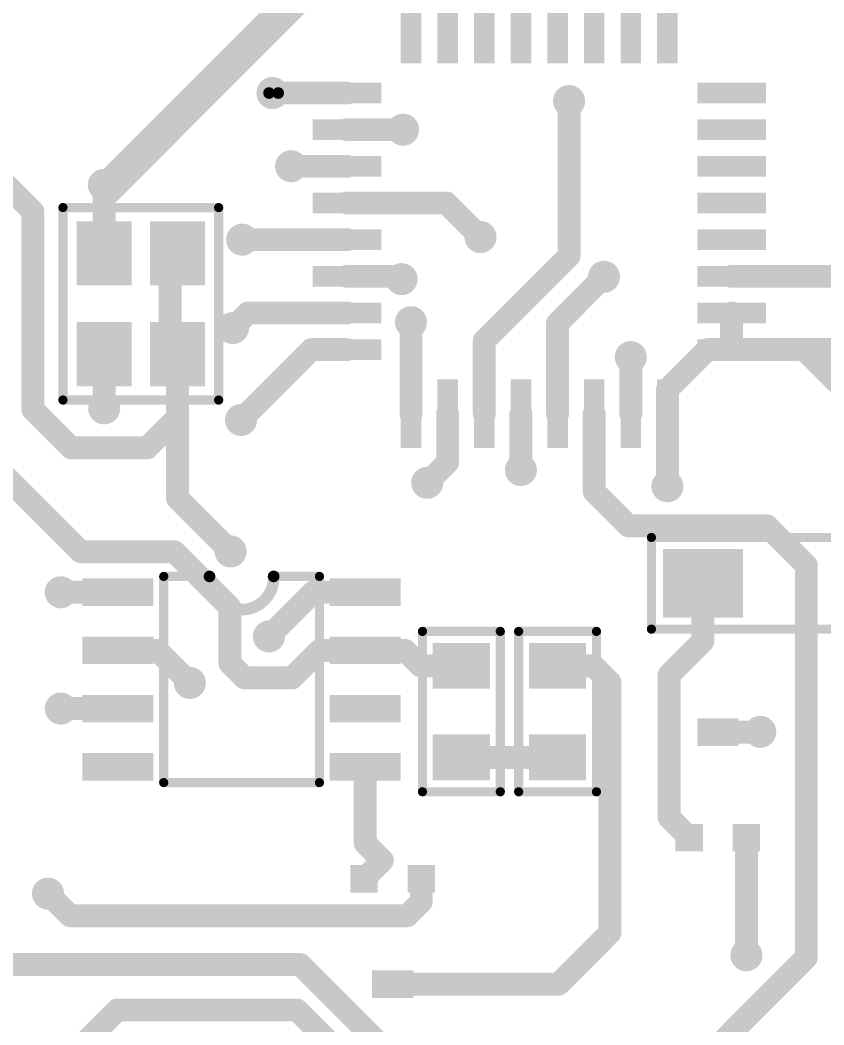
# Model space of a CAD drawing. Header units: millimetres. Extents: x -963 to 6509, y -1367 to 453.
# Drawn here: x 83.8 to 101.35, y 178.13 to 200.06 of the extents above; entities that cross this region are included whole.
import ezdxf

# ---------------------------------------------------------------- set-up
doc = ezdxf.new("R2010")
doc.units = ezdxf.units.MM
doc.header["$LTSCALE"] = 0.5
doc.layers.get('0').update_dxf_attribs({"lineweight": 60})
doc.layers.get('Defpoints').update_dxf_attribs({"color": 5})
for name, color, linetype in [('3-размеры', 6, 'Continuous'), ('TopLayer', 1, 'Continuous'), ('TopOverlay', 2, 'Continuous'), ('TopPaste', 8, 'Continuous'), ('ViaHoleLayer', 16, 'Continuous')]:
    doc.layers.add(name, color=color, linetype=linetype)
doc.styles.get("Standard").update_dxf_attribs({"font": 'isocpeui.ttf', "width": 0.9})
doc.dimstyles.new('Standart', dxfattribs={"dimtxt": 5, "dimasz": 5, "dimexe": 2, "dimexo": 0, "dimgap": 1, "dimtad": 1, "dimtoh": 1, "dimdec": 1, "dimtxsty": 'Standard', "dimcen": 2.5, "dimadec": 0, "dimazin": 0, "dimtfac": 1, "dimtdec": 1, "dimtmove": 0, "dimatfit": 3, "dimldrblk": 'DOTSMALL', "dimfxl": 1, "dimarcsym": 0})

# ---------------------------------------------------------------- blocks, each defined once
blk = doc.blocks.new('32TQFP_7_7__8')
at = {"layer": 'TopLayer'}
for points in [[(-2.5750012, 3.45003628), (-2.5750012, 4.95003328), (-3.02499776, 3.45003628), (-3.02499776, 4.95003328)], [(-1.7750028, 3.45003628), (-1.7750028, 4.95003328), (-2.22499936, 3.45003628), (-2.22499936, 4.95003328)], [(-0.9750044, 3.45003628), (-0.9750044, 4.95003328), (-1.42500096, 3.45003628), (-1.42500096, 4.95003328)], [(-0.175006, 3.45003628), (-0.175006, 4.95003328), (-0.62500256, 3.45003628), (-0.62500256, 4.95003328)], [(0.6249924, 3.45003628), (0.6249924, 4.95003328), (0.17499584, 3.45003628), (0.17499584, 4.95003328)], [(1.4249908, 3.45003628), (1.4249908, 4.95003328), (0.9749942399999999, 3.45003628), (0.9749942399999999, 4.95003328)], [(2.2249892, 3.45003628), (2.2249892, 4.95003328), (1.77499264, 3.45003628), (1.77499264, 4.95003328)], [(3.0249876, 3.45003628), (3.0249876, 4.95003328), (2.57499104, 3.45003628), (2.57499104, 4.95003328)], [(-4.94999518, 2.5750393), (-3.44999818, 2.5750393), (-4.94999518, 3.02503586), (-3.44999818, 3.02503586)], [(3.44998802, 2.5750393), (4.94998502, 2.5750393), (3.44998802, 3.02503586), (4.94998502, 3.02503586)], [(-4.94999518, 1.7750409), (-3.44999818, 1.7750409), (-4.94999518, 2.22503746), (-3.44999818, 2.22503746)], [(3.44998802, 1.7750409), (4.94998502, 1.7750409), (3.44998802, 2.22503746), (4.94998502, 2.22503746)], [(-4.94999518, 0.9750424999999999), (-3.44999818, 0.9750424999999999), (-4.94999518, 1.42503906), (-3.44999818, 1.42503906)], [(3.44998802, 0.9750424999999999), (4.94998502, 0.9750424999999999), (3.44998802, 1.42503906), (4.94998502, 1.42503906)], [(-4.94999518, 0.1750441), (-3.44999818, 0.1750441), (-4.94999518, 0.6250406599999999), (-3.44999818, 0.6250406599999999)], [(3.44998802, 0.1750441), (4.94998502, 0.1750441), (3.44998802, 0.6250406599999999), (4.94998502, 0.6250406599999999)], [(-4.94999518, -0.6249543), (-3.44999818, -0.6249543), (-4.94999518, -0.17495774), (-3.44999818, -0.17495774)], [(3.44998802, -0.6249543), (4.94998502, -0.6249543), (3.44998802, -0.17495774), (4.94998502, -0.17495774)], [(-4.94999518, -1.4249527), (-3.44999818, -1.4249527), (-4.94999518, -0.97495614), (-3.44999818, -0.97495614)], [(3.44998802, -1.4249527), (4.94998502, -1.4249527), (3.44998802, -0.97495614), (4.94998502, -0.97495614)], [(-4.94999518, -2.2249511), (-3.44999818, -2.2249511), (-4.94999518, -1.77495454), (-3.44999818, -1.77495454)], [(3.44998802, -2.2249511), (4.94998502, -2.2249511), (3.44998802, -1.77495454), (4.94998502, -1.77495454)], [(-4.94999518, -3.0249495), (-3.44999818, -3.0249495), (-4.94999518, -2.57495294), (-3.44999818, -2.57495294)], [(3.44998802, -3.0249495), (4.94998502, -3.0249495), (3.44998802, -2.57495294), (4.94998502, -2.57495294)], [(-2.5750012, -4.94999772), (-2.5750012, -3.45000072), (-3.02499776, -4.94999772), (-3.02499776, -3.45000072)], [(-1.7750028, -4.94999772), (-1.7750028, -3.45000072), (-2.22499936, -4.94999772), (-2.22499936, -3.45000072)], [(-0.9750044, -4.94999772), (-0.9750044, -3.45000072), (-1.42500096, -4.94999772), (-1.42500096, -3.45000072)], [(-0.175006, -4.94999772), (-0.175006, -3.45000072), (-0.62500256, -4.94999772), (-0.62500256, -3.45000072)], [(0.6249924, -4.94999772), (0.6249924, -3.45000072), (0.17499584, -4.94999772), (0.17499584, -3.45000072)], [(1.4249908, -4.94999772), (1.4249908, -3.45000072), (0.9749942399999999, -4.94999772), (0.9749942399999999, -3.45000072)], [(2.2249892, -4.94999772), (2.2249892, -3.45000072), (1.77499264, -4.94999772), (1.77499264, -3.45000072)], [(3.0249876, -4.94999772), (3.0249876, -3.45000072), (2.57499104, -4.94999772), (2.57499104, -3.45000072)]]:
    blk.add_solid(points, dxfattribs=at)
at = {"layer": 'TopOverlay'}
for points, const_width in [([(-5.69999876, 2.79999948, 1), (-5.90000344, 2.79999948, 1)], 0.254), ([(-5.963503439999999, 2.79999948, 1), (-5.83650344, 2.79999948, 1)], 0.127), ([(-5.76349876, 2.79999948, 1), (-5.636498759999999, 2.79999948, 1)], 0.127)]:
    blk.add_lwpolyline(points, format="xyb", close=True, dxfattribs=dict(at, const_width=const_width))
at = {"layer": 'TopPaste'}
for points in [[(-2.5750012, 3.45003628), (-2.5750012, 4.95003328), (-3.02499776, 3.45003628), (-3.02499776, 4.95003328)], [(-1.7750028, 3.45003628), (-1.7750028, 4.95003328), (-2.22499936, 3.45003628), (-2.22499936, 4.95003328)], [(-0.9750044, 3.45003628), (-0.9750044, 4.95003328), (-1.42500096, 3.45003628), (-1.42500096, 4.95003328)], [(-0.175006, 3.45003628), (-0.175006, 4.95003328), (-0.62500256, 3.45003628), (-0.62500256, 4.95003328)], [(0.6249924, 3.45003628), (0.6249924, 4.95003328), (0.17499584, 3.45003628), (0.17499584, 4.95003328)], [(1.4249908, 3.45003628), (1.4249908, 4.95003328), (0.9749942399999999, 3.45003628), (0.9749942399999999, 4.95003328)], [(2.2249892, 3.45003628), (2.2249892, 4.95003328), (1.77499264, 3.45003628), (1.77499264, 4.95003328)], [(3.0249876, 3.45003628), (3.0249876, 4.95003328), (2.57499104, 3.45003628), (2.57499104, 4.95003328)], [(-4.94999518, 2.5750393), (-3.44999818, 2.5750393), (-4.94999518, 3.02503586), (-3.44999818, 3.02503586)], [(3.44998802, 2.5750393), (4.94998502, 2.5750393), (3.44998802, 3.02503586), (4.94998502, 3.02503586)], [(-4.94999518, 1.7750409), (-3.44999818, 1.7750409), (-4.94999518, 2.22503746), (-3.44999818, 2.22503746)], [(3.44998802, 1.7750409), (4.94998502, 1.7750409), (3.44998802, 2.22503746), (4.94998502, 2.22503746)], [(-4.94999518, 0.9750424999999999), (-3.44999818, 0.9750424999999999), (-4.94999518, 1.42503906), (-3.44999818, 1.42503906)], [(3.44998802, 0.9750424999999999), (4.94998502, 0.9750424999999999), (3.44998802, 1.42503906), (4.94998502, 1.42503906)], [(-4.94999518, 0.1750441), (-3.44999818, 0.1750441), (-4.94999518, 0.6250406599999999), (-3.44999818, 0.6250406599999999)], [(3.44998802, 0.1750441), (4.94998502, 0.1750441), (3.44998802, 0.6250406599999999), (4.94998502, 0.6250406599999999)], [(-4.94999518, -0.6249543), (-3.44999818, -0.6249543), (-4.94999518, -0.17495774), (-3.44999818, -0.17495774)], [(3.44998802, -0.6249543), (4.94998502, -0.6249543), (3.44998802, -0.17495774), (4.94998502, -0.17495774)], [(-4.94999518, -1.4249527), (-3.44999818, -1.4249527), (-4.94999518, -0.97495614), (-3.44999818, -0.97495614)], [(3.44998802, -1.4249527), (4.94998502, -1.4249527), (3.44998802, -0.97495614), (4.94998502, -0.97495614)], [(-4.94999518, -2.2249511), (-3.44999818, -2.2249511), (-4.94999518, -1.77495454), (-3.44999818, -1.77495454)], [(3.44998802, -2.2249511), (4.94998502, -2.2249511), (3.44998802, -1.77495454), (4.94998502, -1.77495454)], [(-4.94999518, -3.0249495), (-3.44999818, -3.0249495), (-4.94999518, -2.57495294), (-3.44999818, -2.57495294)], [(3.44998802, -3.0249495), (4.94998502, -3.0249495), (3.44998802, -2.57495294), (4.94998502, -2.57495294)], [(-2.5750012, -4.94999772), (-2.5750012, -3.45000072), (-3.02499776, -4.94999772), (-3.02499776, -3.45000072)], [(-1.7750028, -4.94999772), (-1.7750028, -3.45000072), (-2.22499936, -4.94999772), (-2.22499936, -3.45000072)], [(-0.9750044, -4.94999772), (-0.9750044, -3.45000072), (-1.42500096, -4.94999772), (-1.42500096, -3.45000072)], [(-0.175006, -4.94999772), (-0.175006, -3.45000072), (-0.62500256, -4.94999772), (-0.62500256, -3.45000072)], [(0.6249924, -4.94999772), (0.6249924, -3.45000072), (0.17499584, -4.94999772), (0.17499584, -3.45000072)], [(1.4249908, -4.94999772), (1.4249908, -3.45000072), (0.9749942399999999, -4.94999772), (0.9749942399999999, -3.45000072)], [(2.2249892, -4.94999772), (2.2249892, -3.45000072), (1.77499264, -4.94999772), (1.77499264, -3.45000072)], [(3.0249876, -4.94999772), (3.0249876, -3.45000072), (2.57499104, -4.94999772), (2.57499104, -3.45000072)]]:
    blk.add_solid(points, dxfattribs=at)
blk = doc.blocks.new('MCP_SO_8_9')
at = {"layer": 'TopLayer'}
for points in [[(-2.2050121, 1.92500504), (-1.6050133, 1.92500504), (-2.2050121, 3.47500448), (-1.6050133, 3.47500448)], [(-0.9350120999999999, 1.92500504), (-0.3350133, 1.92500504), (-0.9350120999999999, 3.47500448), (-0.3350133, 3.47500448)], [(0.3349879, 1.92500504), (0.9349867, 1.92500504), (0.3349879, 3.47500448), (0.9349867, 3.47500448)], [(1.6049879, 1.92500504), (2.2049867, 1.92500504), (1.6049879, 3.47500448), (2.2049867, 3.47500448)], [(-2.2050121, -3.47498416), (-1.6050133, -3.47498416), (-2.2050121, -1.92498472), (-1.6050133, -1.92498472)], [(-0.9350120999999999, -3.47498416), (-0.3350133, -3.47498416), (-0.9350120999999999, -1.92498472), (-0.3350133, -1.92498472)], [(0.3349879, -3.47498416), (0.9349867, -3.47498416), (0.3349879, -1.92498472), (0.9349867, -1.92498472)], [(1.6049879, -3.47498416), (2.2049867, -3.47498416), (1.6049879, -1.92498472), (2.2049867, -1.92498472)]]:
    blk.add_solid(points, dxfattribs=at)
at = {"layer": 'TopOverlay', "const_width": 0.1999996}
for points in [[(-2.2500463, 0.70000876), (-2.2500463, 1.70000676)], [(2.2499701, 1.70000676), (-2.2500463, 1.70000676)], [(2.2499701, -1.69998644), (2.2499701, 1.70000676)], [(-2.2500463, -1.69998644), (-2.2500463, -0.6999884399999999)], [(2.2499701, -1.69998644), (-2.2500463, -1.69998644)]]:
    blk.add_lwpolyline(points, dxfattribs=at)
at = {"layer": 'TopOverlay'}
for points, const_width in [([(-2.3000462, 1.70000676, 1), (-2.2000464, 1.70000676, 1)], 0.0999998), ([(-2.3000462, 1.70000676, 1), (-2.2000464, 1.70000676, 1)], 0.0999998), ([(2.1999702, 1.70000676, 1), (2.29997, 1.70000676, 1)], 0.0999998), ([(2.1999702, 1.70000676, 1), (2.29997, 1.70000676, 1)], 0.0999998), ([(-2.31350058, 0.7000011399999999, 1), (-2.18650058, 0.7000011399999999, 1)], 0.127), ([(-2.3000462, 0.70000876, 1), (-2.2000464, 0.70000876, 1)], 0.0999998), ([(-2.31350058, -0.7000011399999999, 1), (-2.18650058, -0.7000011399999999, 1)], 0.127), ([(-2.3000462, -0.6999884399999999, 1), (-2.2000464, -0.6999884399999999, 1)], 0.0999998), ([(-2.3000462, -1.69998644, 1), (-2.2000464, -1.69998644, 1)], 0.0999998), ([(-2.3000462, -1.69998644, 1), (-2.2000464, -1.69998644, 1)], 0.0999998), ([(2.1999702, -1.69998644, 1), (2.29997, -1.69998644, 1)], 0.0999998), ([(2.1999702, -1.69998644, 1), (2.29997, -1.69998644, 1)], 0.0999998)]:
    blk.add_lwpolyline(points, format="xyb", close=True, dxfattribs=dict(at, const_width=const_width))
at = {"layer": 'TopOverlay', "const_width": 0.254}
blk.add_lwpolyline([(-2.25000058, 0.7000011399999999, -1.036353582401892), (-2.25000058, -0.7000011399999999)], format="xyb", dxfattribs=at)
at = {"layer": 'TopPaste'}
for points in [[(-2.2050121, 1.92500504), (-1.6050133, 1.92500504), (-2.2050121, 3.47500448), (-1.6050133, 3.47500448)], [(-0.9350120999999999, 1.92500504), (-0.3350133, 1.92500504), (-0.9350120999999999, 3.47500448), (-0.3350133, 3.47500448)], [(0.3349879, 1.92500504), (0.9349867, 1.92500504), (0.3349879, 3.47500448), (0.9349867, 3.47500448)], [(1.6049879, 1.92500504), (2.2049867, 1.92500504), (1.6049879, 3.47500448), (2.2049867, 3.47500448)], [(-2.2050121, -3.47498416), (-1.6050133, -3.47498416), (-2.2050121, -1.92498472), (-1.6050133, -1.92498472)], [(-0.9350120999999999, -3.47498416), (-0.3350133, -3.47498416), (-0.9350120999999999, -1.92498472), (-0.3350133, -1.92498472)], [(0.3349879, -3.47498416), (0.9349867, -3.47498416), (0.3349879, -1.92498472), (0.9349867, -1.92498472)], [(1.6049879, -3.47498416), (2.2049867, -3.47498416), (1.6049879, -1.92498472), (2.2049867, -1.92498472)]]:
    blk.add_solid(points, dxfattribs=at)
blk = doc.blocks.new('R0805_22')
at = {"layer": 'TopLayer'}
for points in [[(-1.49997922, -0.6249924), (-0.4999812199999999, -0.6249924), (-1.49997922, 0.62500764), (-0.4999812199999999, 0.62500764)], [(0.5000167799999999, -0.6249924), (1.50001478, -0.6249924), (0.5000167799999999, 0.62500764), (1.50001478, 0.62500764)]]:
    blk.add_solid(points, dxfattribs=at)
at = {"layer": 'TopOverlay', "const_width": 0.1999996}
for points in [[(-1.74999142, 0.84999322), (1.74997618, 0.84999322)], [(-1.74999142, -0.8499779799999999), (-1.74999142, 0.84999322)], [(1.74997618, -0.8499779799999999), (1.74997618, 0.84999322)], [(-1.74999142, -0.8499779799999999), (1.74997618, -0.8499779799999999)]]:
    blk.add_lwpolyline(points, dxfattribs=at)
at = {"layer": 'TopOverlay', "const_width": 0.0999998}
for points in [[(-1.79999132, 0.84999322, 1), (-1.69999152, 0.84999322, 1)], [(-1.79999132, 0.84999322, 1), (-1.69999152, 0.84999322, 1)], [(1.69997628, 0.84999322, 1), (1.79997608, 0.84999322, 1)], [(1.69997628, 0.84999322, 1), (1.79997608, 0.84999322, 1)], [(-1.79999132, -0.8499779799999999, 1), (-1.69999152, -0.8499779799999999, 1)], [(-1.79999132, -0.8499779799999999, 1), (-1.69999152, -0.8499779799999999, 1)], [(1.69997628, -0.8499779799999999, 1), (1.79997608, -0.8499779799999999, 1)], [(1.69997628, -0.8499779799999999, 1), (1.79997608, -0.8499779799999999, 1)]]:
    blk.add_lwpolyline(points, format="xyb", close=True, dxfattribs=at)
at = {"layer": 'TopPaste'}
for points in [[(-1.49997922, -0.6249924), (-0.4999812199999999, -0.6249924), (-1.49997922, 0.62500764), (-0.4999812199999999, 0.62500764)], [(0.5000167799999999, -0.6249924), (1.50001478, -0.6249924), (0.5000167799999999, 0.62500764), (1.50001478, 0.62500764)]]:
    blk.add_solid(points, dxfattribs=at)
blk = doc.blocks.new('R0805_24')
at = {"layer": 'TopLayer'}
for points in [[(-1.49995636, -0.62499748), (-0.49995836, -0.62499748), (-1.49995636, 0.62500256), (-0.49995836, 0.62500256)], [(0.50003964, -0.62499748), (1.50003764, -0.62499748), (0.50003964, 0.62500256), (1.50003764, 0.62500256)]]:
    blk.add_solid(points, dxfattribs=at)
at = {"layer": 'TopOverlay', "const_width": 0.1999996}
for points in [[(-1.74996856, 0.84998814), (-1.74996856, -0.8500338599999999)], [(-1.74996856, 0.84998814), (1.74999904, 0.84998814)], [(1.74999904, 0.84998814), (1.74999904, -0.8500338599999999)], [(-1.74996856, -0.8500338599999999), (1.74999904, -0.8500338599999999)]]:
    blk.add_lwpolyline(points, dxfattribs=at)
at = {"layer": 'TopOverlay', "const_width": 0.0999998}
for points in [[(-1.79996846, 0.84998814, 1), (-1.69996866, 0.84998814, 1)], [(-1.79996846, 0.84998814, 1), (-1.69996866, 0.84998814, 1)], [(1.69999914, 0.84998814, 1), (1.79999894, 0.84998814, 1)], [(1.69999914, 0.84998814, 1), (1.79999894, 0.84998814, 1)], [(-1.79996846, -0.8500338599999999, 1), (-1.69996866, -0.8500338599999999, 1)], [(-1.79996846, -0.8500338599999999, 1), (-1.69996866, -0.8500338599999999, 1)], [(1.69999914, -0.8500338599999999, 1), (1.79999894, -0.8500338599999999, 1)], [(1.69999914, -0.8500338599999999, 1), (1.79999894, -0.8500338599999999, 1)]]:
    blk.add_lwpolyline(points, format="xyb", close=True, dxfattribs=at)
at = {"layer": 'TopPaste'}
for points in [[(-1.49995636, -0.62499748), (-0.49995836, -0.62499748), (-1.49995636, 0.62500256), (-0.49995836, 0.62500256)], [(0.50003964, -0.62499748), (1.50003764, -0.62499748), (0.50003964, 0.62500256), (1.50003764, 0.62500256)]]:
    blk.add_solid(points, dxfattribs=at)
blk = doc.blocks.new('VT1206_26')
at = {"layer": 'TopLayer'}
for points in [[(-2.75001482, 0.74996294), (-2.75001482, -0.75003406), (-1.00001578, 0.74996294), (-1.00001578, -0.75003406)], [(0.95000318, 0.74996294), (0.95000318, -0.75003406), (2.70000222, 0.74996294), (2.70000222, -0.75003406)]]:
    blk.add_solid(points, dxfattribs=at)
at = {"layer": 'TopOverlay', "const_width": 0.1999996}
for points in [[(2.9499687, 0.9999624399999999), (-3.0000321, 0.9999624399999999)], [(-3.0000321, 0.9999624399999999), (-3.0000321, -1.00003356)], [(2.9499687, 0.9999624399999999), (2.9499687, -1.00003356)], [(2.9499687, -1.00003356), (-3.0000321, -1.00003356)]]:
    blk.add_lwpolyline(points, dxfattribs=at)
at = {"layer": 'TopOverlay', "const_width": 0.0999998}
for points in [[(-3.050032, 0.9999624399999999, 1), (-2.9500322, 0.9999624399999999, 1)], [(-3.050032, 0.9999624399999999, 1), (-2.9500322, 0.9999624399999999, 1)], [(2.8999688, 0.9999624399999999, 1), (2.9999686, 0.9999624399999999, 1)], [(2.8999688, 0.9999624399999999, 1), (2.9999686, 0.9999624399999999, 1)], [(-3.050032, -1.00003356, 1), (-2.9500322, -1.00003356, 1)], [(-3.050032, -1.00003356, 1), (-2.9500322, -1.00003356, 1)], [(2.8999688, -1.00003356, 1), (2.9999686, -1.00003356, 1)], [(2.8999688, -1.00003356, 1), (2.9999686, -1.00003356, 1)]]:
    blk.add_lwpolyline(points, format="xyb", close=True, dxfattribs=at)
at = {"layer": 'TopPaste'}
for points in [[(-2.75001482, 0.74996294), (-2.75001482, -0.75003406), (-1.00001578, 0.74996294), (-1.00001578, -0.75003406)], [(0.95000318, 0.74996294), (0.95000318, -0.75003406), (2.70000222, 0.74996294), (2.70000222, -0.75003406)]]:
    blk.add_solid(points, dxfattribs=at)
blk = doc.blocks.new('ZQ_4P_36')
at = {"layer": 'TopLayer'}
for points in [[(-1.79995576, 0.20000722), (-0.39995856, 0.20000722), (-1.79995576, 1.40000482), (-0.39995856, 1.40000482)], [(0.40003984, 0.20000722), (1.80003704, 0.20000722), (0.40003984, 1.40000482), (1.80003704, 1.40000482)], [(-1.79995576, -1.39998958), (-0.39995856, -1.39998958), (-1.79995576, -0.19999198), (-0.39995856, -0.19999198)], [(0.40003984, -1.39998958), (1.80003704, -1.39998958), (0.40003984, -0.19999198), (1.80003704, -0.19999198)]]:
    blk.add_solid(points, dxfattribs=at)
at = {"layer": 'TopOverlay', "const_width": 0.1999996}
for points in [[(-2.09995516, 1.69997882), (2.10003644, 1.69997882)], [(-2.09995516, 1.69997882), (-2.09995516, -1.70001438)], [(2.10003644, 1.69997882), (2.10003644, -1.70001438)], [(-2.09995516, -1.70001438), (2.10003644, -1.70001438)]]:
    blk.add_lwpolyline(points, dxfattribs=at)
at = {"layer": 'TopOverlay', "const_width": 0.0999998}
for points in [[(-2.14995506, 1.69997882, 1), (-2.04995526, 1.69997882, 1)], [(-2.14995506, 1.69997882, 1), (-2.04995526, 1.69997882, 1)], [(2.05003654, 1.69997882, 1), (2.15003634, 1.69997882, 1)], [(2.05003654, 1.69997882, 1), (2.15003634, 1.69997882, 1)], [(-2.14995506, -1.70001438, 1), (-2.04995526, -1.70001438, 1)], [(-2.14995506, -1.70001438, 1), (-2.04995526, -1.70001438, 1)], [(2.05003654, -1.70001438, 1), (2.15003634, -1.70001438, 1)], [(2.05003654, -1.70001438, 1), (2.15003634, -1.70001438, 1)]]:
    blk.add_lwpolyline(points, format="xyb", close=True, dxfattribs=at)
at = {"layer": 'TopPaste'}
for points in [[(-1.79995576, 0.20000722), (-0.39995856, 0.20000722), (-1.79995576, 1.40000482), (-0.39995856, 1.40000482)], [(0.40003984, 0.20000722), (1.80003704, 0.20000722), (0.40003984, 1.40000482), (1.80003704, 1.40000482)], [(-1.79995576, -1.39998958), (-0.39995856, -1.39998958), (-1.79995576, -0.19999198), (-0.39995856, -0.19999198)], [(0.40003984, -1.39998958), (1.80003704, -1.39998958), (0.40003984, -0.19999198), (1.80003704, -0.19999198)]]:
    blk.add_solid(points, dxfattribs=at)
blk = doc.blocks.new('R___P___37')
at = {"layer": 'TopLayer'}
for points in [[(-0.44998132, 0.8500211599999999), (0.45001688, 0.8500211599999999), (-0.44998132, 1.45001996), (0.45001688, 1.45001996)], [(-0.92497402, -1.44999964), (-0.32497522, -1.44999964), (-0.92497402, -0.85000084), (-0.32497522, -0.85000084)], [(0.32501078, -1.44999964), (0.92500958, -1.44999964), (0.32501078, -0.85000084), (0.92500958, -0.85000084)]]:
    blk.add_solid(points, dxfattribs=at)
at = {"layer": 'TopPaste'}
for points in [[(-0.44998132, 0.8500211599999999), (0.45001688, 0.8500211599999999), (-0.44998132, 1.45001996), (0.45001688, 1.45001996)], [(-0.92497402, -1.44999964), (-0.32497522, -1.44999964), (-0.92497402, -0.85000084), (-0.32497522, -0.85000084)], [(0.32501078, -1.44999964), (0.92500958, -1.44999964), (0.32501078, -0.85000084), (0.92500958, -0.85000084)]]:
    blk.add_solid(points, dxfattribs=at)
blk = doc.blocks.new('R___P___38')
at = {"layer": 'TopLayer'}
for points in [[(-0.45000418, 0.84999576), (0.44999402, 0.84999576), (-0.45000418, 1.44999456), (0.44999402, 1.44999456)], [(-0.9249968799999999, -1.45002504), (-0.32499808, -1.45002504), (-0.9249968799999999, -0.8500262399999999), (-0.32499808, -0.8500262399999999)], [(0.32498792, -1.45002504), (0.9249867199999999, -1.45002504), (0.32498792, -0.8500262399999999), (0.9249867199999999, -0.8500262399999999)]]:
    blk.add_solid(points, dxfattribs=at)
at = {"layer": 'TopPaste'}
for points in [[(-0.45000418, 0.84999576), (0.44999402, 0.84999576), (-0.45000418, 1.44999456), (0.44999402, 1.44999456)], [(-0.9249968799999999, -1.45002504), (-0.32499808, -1.45002504), (-0.9249968799999999, -0.8500262399999999), (-0.32499808, -0.8500262399999999)], [(0.32498792, -1.45002504), (0.9249867199999999, -1.45002504), (0.32498792, -0.8500262399999999), (0.9249867199999999, -0.8500262399999999)]]:
    blk.add_solid(points, dxfattribs=at)
blk = doc.blocks.new('*D162')
at = {"layer": '3-размеры', "color": 0, "lineweight": -2, "transparency": 16777216}
for p, q in [((67.93290440808855, 214.0645513367733), (55.59753880904044, 214.0645513367733)), ((57.59753880904044, 176.3645291367732), (57.59753880904044, 212.0645513367733)), ((99.38287706808858, 174.3645291367733), (55.59753880904045, 174.3645291367732))]:
    blk.add_line(p, q, dxfattribs=at)
at = {"layer": '3-размеры', "color": 0, "transparency": 16777216}
for points in [[(57.2642054757071, 212.0645513367733), (57.93087214237377, 212.0645513367733), (57.59753880904044, 214.0645513367733)], [(57.26420547570711, 176.3645291367732), (57.93087214237378, 176.3645291367732), (57.59753880904045, 174.3645291367732)]]:
    blk.add_solid(points, dxfattribs=at)
at = {"layer": 'Defpoints', "color": 0, "transparency": 16777216}
for p in [(57.59753880904044, 214.0645513367733), (67.93290440808855, 214.0645513367733), (99.38287706808858, 174.3645291367733)]:
    blk.add_point(p, dxfattribs=at)
at = {"layer": '3-размеры', "color": 0, "transparency": 16777216, "insert": (55.5846600211617, 194.9640765272341), "char_height": 2, "attachment_point": 5, "rotation": 90}
blk.add_mtext('39.7', dxfattribs=at)
blk = doc.blocks.new('_DotSmall')
at = {"color": 0, "linetype": 'ByBlock', "const_width": 0.5}
blk.add_lwpolyline([(-0.0625, 0, 1), (0.0625, 0, 1)], format="xyb", close=True, dxfattribs=at)

msp = doc.modelspace()

# ---------------------------------------------------------------- linework, layer by layer
at = {"layer": 'TopLayer', "const_width": 0.499999}
for points in [[(85.62547506808852, 196.4605479367732), (90.08337826808852, 200.9184511367732)], [(85.63289186808854, 196.1811479367732), (90.08337826808852, 200.6316343367732)], [(80.29147506808852, 199.6609479367732), (84.07607506808853, 195.8763479367732)], [(89.30847506808851, 198.4648619367732), (90.93336386808852, 198.4648619367732)], [(95.78547506808852, 194.9111479367732), (95.78547506808852, 198.2893479367732)], [(90.93336386808852, 197.6648635367732), (92.16036166808851, 197.6648635367732)], [(89.71487506808853, 196.8669479367732), (89.71695786808851, 196.8648651367732)], [(89.71695786808851, 196.8648651367732), (90.93336386808852, 196.8648651367732)], [(85.63289186808854, 194.9645895367732), (85.63289186808854, 196.1811479367732)], [(90.93336386808852, 196.0648667367732), (93.10775626808854, 196.0648667367732)], [(93.10775626808854, 196.0648667367732), (93.85060466808852, 195.3220183367732)], [(84.07607506808853, 191.5583479367732), (84.07607506808853, 195.8763479367732)], [(88.64619546808854, 195.2648683367732), (90.93336386808852, 195.2648683367732)], [(87.23288866808852, 194.5188703367732), (87.23288866808852, 194.9645895367732)], [(93.93335786808854, 193.0590307367732), (95.78547506808852, 194.9111479367732)], [(87.07617066808854, 194.5188703367732), (87.23288866808852, 194.5188703367732)], [(87.07617066808854, 192.7645939367732), (87.07617066808854, 194.5188703367732)], [(90.93336386808852, 194.4648699367732), (92.06615306808851, 194.4648699367732)], [(92.06615306808851, 194.4648699367732), (92.12787506808851, 194.4031479367732)], [(95.53335466808852, 193.4398275367732), (96.54747506808852, 194.4539479367732)], [(99.33334706808853, 194.4648699367732), (102.1608750680885, 194.4648699367732)], [(88.44487506808852, 193.3363479367732), (88.77339866808853, 193.6648715367732)], [(88.77339866808853, 193.6648715367732), (90.93336386808852, 193.6648715367732)], [(99.33334706808853, 192.8648731367732), (99.33334706808853, 193.6648715367732)], [(92.33336106808852, 191.4648251367732), (92.33336106808852, 193.4633479367732)], [(95.53335466808852, 191.4648251367732), (95.53335466808852, 193.4398275367732)], [(93.93335786808854, 191.4648251367732), (93.93335786808854, 193.0590307367732)], [(85.63289186808854, 191.5837479367732), (85.63289186808854, 192.7645939367732)], [(87.07617066808854, 192.7645939367732), (87.23288866808852, 192.7645939367732)], [(87.23288866808852, 191.3805479367732), (87.23288866808852, 192.7645939367732)], [(88.62267506808851, 191.3297479367732), (90.15780026808852, 192.8648731367732)], [(90.15780026808852, 192.8648731367732), (90.93336386808852, 192.8648731367732)], [(97.93334986808853, 191.9901479367732), (98.80807506808853, 192.8648731367732)], [(98.80807506808853, 192.8648731367732), (99.33334706808853, 192.8648731367732)], [(99.33334706808853, 192.8648731367732), (100.9240474680885, 192.8648731367732)], [(100.9240474680885, 192.8648731367732), (102.4083726680885, 191.3805479367732)], [(100.9240474680885, 192.8648731367732), (103.2276750680885, 192.8648731367732)], [(97.13335146808853, 191.4648251367732), (97.13335146808853, 192.7013479367732)], [(81.53292546808854, 192.0409479367732), (85.12092946808852, 188.4529439367732)], [(97.93334986808853, 191.4648251367732), (97.93334986808853, 191.9901479367732)], [(84.07607506808853, 191.5583479367732), (84.91427506808853, 190.7201479367732)], [(93.13335946808851, 190.4048323367732), (93.13335946808851, 191.4648251367732)], [(94.73335626808853, 190.2375479367732), (94.73335626808853, 191.4648251367732)], [(96.33335306808851, 189.7664287367732), (96.33335306808851, 191.4648251367732)], [(97.93334986808853, 189.8819479367732), (97.93334986808853, 191.4648251367732)], [(86.57248866808851, 190.7201479367732), (87.23288866808852, 191.3805479367732)], [(87.23288866808852, 189.6207343367732), (87.23288866808852, 191.3805479367732)], [(84.91427506808853, 190.7201479367732), (86.57248866808851, 190.7201479367732)], [(92.68667506808853, 189.9581479367732), (93.13335946808851, 190.4048323367732)], [(96.33335306808851, 189.7664287367732), (97.08087506808852, 189.0189067367732)], [(87.23288866808852, 189.6207343367732), (88.39407506808851, 188.4595479367732)], [(97.08087506808852, 189.0189067367732), (100.1034750680885, 189.0189067367732)], [(100.1034750680885, 189.0189067367732), (100.9670750680885, 188.1553067367732)], [(85.12092946808852, 188.4529439367732), (87.16689946808853, 188.4529439367732)], [(87.16689946808853, 188.4529439367732), (88.37827626808851, 187.2415671367732)], [(100.9670750680885, 179.5985547367732), (100.9670750680885, 188.1553067367732)], [(98.70835466808853, 186.5037479367732), (98.70835466808853, 187.7648579367732)], [(84.68567506808853, 187.5698367367732), (85.93337386808852, 187.5698367367732)], [(89.23227506808851, 186.6055003367732), (90.19661146808852, 187.5698367367732)], [(90.19661146808852, 187.5698367367732), (91.33336306808852, 187.5698367367732)], [(88.37827626808851, 186.0204367367732), (88.37827626808851, 187.2415671367732)], [(97.96987506808853, 185.7652683367732), (98.70835466808853, 186.5037479367732)], [(85.93337386808852, 186.2998367367732), (86.79387506808851, 186.2998367367732)], [(86.79387506808851, 186.2998367367732), (87.50436386808852, 185.5893479367732)], [(89.73956386808851, 185.6998379367732), (90.33956266808852, 186.2998367367732)], [(90.33956266808852, 186.2998367367732), (91.33336306808852, 186.2998367367732)], [(91.33336306808852, 186.2998367367732), (92.20407506808851, 186.2998367367732)], [(92.20407506808851, 186.2998367367732), (92.53905026808852, 185.9648615367732)], [(88.37827626808851, 186.0204367367732), (88.69887506808851, 185.6998379367732)], [(92.53905026808852, 185.9648615367732), (93.43338426808853, 185.9648615367732)], [(95.53335466808852, 185.9648615367732), (96.31887506808852, 185.9648615367732)], [(96.31887506808852, 185.9648615367732), (96.67447506808853, 185.6092615367732)], [(97.96987506808853, 182.6525999367732), (97.96987506808853, 185.7652683367732)], [(88.69887506808851, 185.6998379367732), (89.73956386808851, 185.6998379367732)], [(96.67447506808853, 180.1321579367732), (96.67447506808853, 185.6092615367732)], [(84.68567506808853, 185.0305479367732), (84.68638626808851, 185.0298367367732)], [(84.68638626808851, 185.0298367367732), (85.93337386808852, 185.0298367367732)], [(99.03291586808851, 184.5145723367732), (99.95107506808853, 184.5145723367732)], [(99.95107506808853, 184.5145723367732), (99.95905066808851, 184.5225479367732)], [(91.33336306808852, 182.0899391367732), (91.33336306808852, 183.7598367367732)], [(93.43338426808853, 183.9648655367732), (95.53335466808852, 183.9648655367732)], [(97.96987506808853, 182.6525999367732), (98.40792346808851, 182.2145515367732)], [(99.65790826808853, 179.6457479367732), (99.65790826808853, 182.2145515367732)], [(91.33336306808852, 182.0899391367732), (91.70831786808853, 181.7149843367732)], [(91.30791226808853, 181.3145787367732), (91.70831786808853, 181.7149843367732)], [(92.55789706808852, 180.8123699367732), (92.55789706808852, 181.3145787367732)], [(84.40627506808852, 180.9919479367732), (84.88887506808851, 180.5093479367732)], [(92.25487506808852, 180.5093479367732), (92.55789706808852, 180.8123699367732)], [(84.88887506808851, 180.5093479367732), (92.25487506808852, 180.5093479367732)], [(95.55687506808852, 179.0145579367732), (96.67447506808853, 180.1321579367732)], [(94.53335666808852, 173.1648363367732), (100.9670750680885, 179.5985547367732)], [(83.36487506808854, 179.4425479367732), (89.91761786808851, 179.4425479367732)], [(89.91761786808851, 179.4425479367732), (91.64481786808852, 177.7153479367732)], [(91.93290466808853, 179.0145579367732), (95.55687506808852, 179.0145579367732)], [(84.43335146808852, 176.9648287367732), (85.92047066808851, 178.4519479367732)], [(85.92047066808851, 178.4519479367732), (89.84187506808851, 178.4519479367732)], [(89.84187506808851, 178.4519479367732), (91.92899306808852, 176.3648299367732)]]:
    msp.add_lwpolyline(points, dxfattribs=at)
at = {"layer": 'TopLayer'}
for points, const_width in [([(89.13347414808851, 198.4648619367732, 1), (89.48347598808851, 198.4648619367732, 1)], 0.3499993), ([(89.18347658808852, 198.4648619367732, 1), (89.43347354808853, 198.4648619367732, 1)], 0.2499995), ([(90.80836538808853, 198.4648619367732, 1), (91.05836234808854, 198.4648619367732, 1)], 0.2499995), ([(95.61047414808851, 198.2893479367732, 1), (95.96047598808852, 198.2893479367732, 1)], 0.3499993), ([(95.66047658808853, 198.2893479367732, 1), (95.91047354808853, 198.2893479367732, 1)], 0.2499995), ([(90.80836538808853, 197.6648635367732, 1), (91.05836234808854, 197.6648635367732, 1)], 0.2499995), ([(91.98536074808851, 197.6648635367732, 1), (92.33536258808851, 197.6648635367732, 1)], 0.3499993), ([(92.03536318808852, 197.6648635367732, 1), (92.28536014808853, 197.6648635367732, 1)], 0.2499995), ([(89.53987414808853, 196.8669479367732, 1), (89.88987598808853, 196.8669479367732, 1)], 0.3499993), ([(89.58987658808852, 196.8669479367732, 1), (89.83987354808852, 196.8669479367732, 1)], 0.2499995), ([(89.59195938808853, 196.8648651367732, 1), (89.84195634808853, 196.8648651367732, 1)], 0.2499995), ([(89.59195938808853, 196.8648651367732, 1), (89.84195634808853, 196.8648651367732, 1)], 0.2499995), ([(90.80836538808853, 196.8648651367732, 1), (91.05836234808854, 196.8648651367732, 1)], 0.2499995), ([(85.45047414808852, 196.4605479367732, 1), (85.80047598808852, 196.4605479367732, 1)], 0.3499993), ([(85.50047658808853, 196.4605479367732, 1), (85.75047354808854, 196.4605479367732, 1)], 0.2499995), ([(85.50789338808852, 196.1811479367732, 1), (85.75789034808852, 196.1811479367732, 1)], 0.2499995), ([(85.50789338808852, 196.1811479367732, 1), (85.75789034808852, 196.1811479367732, 1)], 0.2499995), ([(90.80836538808853, 196.0648667367732, 1), (91.05836234808854, 196.0648667367732, 1)], 0.2499995), ([(92.98275778808852, 196.0648667367732, 1), (93.23275474808852, 196.0648667367732, 1)], 0.2499995), ([(92.98275778808852, 196.0648667367732, 1), (93.23275474808852, 196.0648667367732, 1)], 0.2499995), ([(83.95107658808851, 195.8763479367732, 1), (84.20107354808852, 195.8763479367732, 1)], 0.2499995), ([(83.95107658808851, 195.8763479367732, 1), (84.20107354808852, 195.8763479367732, 1)], 0.2499995), ([(93.67560374808852, 195.3220183367732, 1), (94.02560558808852, 195.3220183367732, 1)], 0.3499993), ([(88.47119454808853, 195.2648683367732, 1), (88.82119638808851, 195.2648683367732, 1)], 0.3499993), ([(88.52119698808852, 195.2648683367732, 1), (88.77119394808852, 195.2648683367732, 1)], 0.2499995), ([(90.80836538808853, 195.2648683367732, 1), (91.05836234808854, 195.2648683367732, 1)], 0.2499995), ([(93.72560618808853, 195.3220183367732, 1), (93.97560314808851, 195.3220183367732, 1)], 0.2499995), ([(85.50789338808852, 194.9645895367732, 1), (85.75789034808852, 194.9645895367732, 1)], 0.2499995), ([(87.10789018808853, 194.9645895367732, 1), (87.35788714808854, 194.9645895367732, 1)], 0.2499995), ([(95.66047658808853, 194.9111479367732, 1), (95.91047354808853, 194.9111479367732, 1)], 0.2499995), ([(95.66047658808853, 194.9111479367732, 1), (95.91047354808853, 194.9111479367732, 1)], 0.2499995), ([(86.95117218808852, 194.5188703367732, 1), (87.20116914808852, 194.5188703367732, 1)], 0.2499995), ([(86.95117218808852, 194.5188703367732, 1), (87.20116914808852, 194.5188703367732, 1)], 0.2499995), ([(87.10789018808853, 194.5188703367732, 1), (87.35788714808854, 194.5188703367732, 1)], 0.2499995), ([(87.10789018808853, 194.5188703367732, 1), (87.35788714808854, 194.5188703367732, 1)], 0.2499995), ([(91.95287414808851, 194.4031479367732, 1), (92.30287598808852, 194.4031479367732, 1)], 0.3499993), ([(96.37247414808851, 194.4539479367732, 1), (96.72247598808852, 194.4539479367732, 1)], 0.3499993), ([(90.80836538808853, 194.4648699367732, 1), (91.05836234808854, 194.4648699367732, 1)], 0.2499995), ([(91.94115458808852, 194.4648699367732, 1), (92.19115154808853, 194.4648699367732, 1)], 0.2499995), ([(91.94115458808852, 194.4648699367732, 1), (92.19115154808853, 194.4648699367732, 1)], 0.2499995), ([(92.00287658808853, 194.4031479367732, 1), (92.25287354808853, 194.4031479367732, 1)], 0.2499995), ([(96.42247658808853, 194.4539479367732, 1), (96.67247354808853, 194.4539479367732, 1)], 0.2499995), ([(99.20834858808851, 194.4648699367732, 1), (99.45834554808852, 194.4648699367732, 1)], 0.2499995), ([(88.64840018808852, 193.6648715367732, 1), (88.89839714808852, 193.6648715367732, 1)], 0.2499995), ([(88.64840018808852, 193.6648715367732, 1), (88.89839714808852, 193.6648715367732, 1)], 0.2499995), ([(90.80836538808853, 193.6648715367732, 1), (91.05836234808854, 193.6648715367732, 1)], 0.2499995), ([(99.20834858808851, 193.6648715367732, 1), (99.45834554808852, 193.6648715367732, 1)], 0.2499995), ([(88.26987414808852, 193.3363479367732, 1), (88.61987598808852, 193.3363479367732, 1)], 0.3499993), ([(92.15836014808852, 193.4633479367732, 1), (92.50836198808852, 193.4633479367732, 1)], 0.3499993), ([(92.20836258808853, 193.4633479367732, 1), (92.45835954808851, 193.4633479367732, 1)], 0.2499995), ([(95.40835618808853, 193.4398275367732, 1), (95.65835314808854, 193.4398275367732, 1)], 0.2499995), ([(95.40835618808853, 193.4398275367732, 1), (95.65835314808854, 193.4398275367732, 1)], 0.2499995), ([(88.31987658808853, 193.3363479367732, 1), (88.56987354808851, 193.3363479367732, 1)], 0.2499995), ([(93.80835938808852, 193.0590307367732, 1), (94.05835634808852, 193.0590307367732, 1)], 0.2499995), ([(93.80835938808852, 193.0590307367732, 1), (94.05835634808852, 193.0590307367732, 1)], 0.2499995), ([(85.50789338808852, 192.7645939367732, 1), (85.75789034808852, 192.7645939367732, 1)], 0.2499995), ([(86.95117218808852, 192.7645939367732, 1), (87.20116914808852, 192.7645939367732, 1)], 0.2499995), ([(86.95117218808852, 192.7645939367732, 1), (87.20116914808852, 192.7645939367732, 1)], 0.2499995), ([(87.10789018808853, 192.7645939367732, 1), (87.35788714808854, 192.7645939367732, 1)], 0.2499995), ([(87.10789018808853, 192.7645939367732, 1), (87.35788714808854, 192.7645939367732, 1)], 0.2499995), ([(90.03280178808853, 192.8648731367732, 1), (90.28279874808851, 192.8648731367732, 1)], 0.2499995), ([(90.03280178808853, 192.8648731367732, 1), (90.28279874808851, 192.8648731367732, 1)], 0.2499995), ([(90.80836538808853, 192.8648731367732, 1), (91.05836234808854, 192.8648731367732, 1)], 0.2499995), ([(96.95835054808853, 192.7013479367732, 1), (97.30835238808854, 192.7013479367732, 1)], 0.3499993), ([(98.68307658808851, 192.8648731367732, 1), (98.93307354808852, 192.8648731367732, 1)], 0.2499995), ([(98.68307658808851, 192.8648731367732, 1), (98.93307354808852, 192.8648731367732, 1)], 0.2499995), ([(99.20834858808851, 192.8648731367732, 1), (99.45834554808852, 192.8648731367732, 1)], 0.2499995), ([(99.20834858808851, 192.8648731367732, 1), (99.45834554808852, 192.8648731367732, 1)], 0.2499995), ([(99.20834858808851, 192.8648731367732, 1), (99.45834554808852, 192.8648731367732, 1)], 0.2499995), ([(100.7990489880885, 192.8648731367732, 1), (101.0490459480885, 192.8648731367732, 1)], 0.2499995), ([(100.7990489880885, 192.8648731367732, 1), (101.0490459480885, 192.8648731367732, 1)], 0.2499995), ([(100.7990489880885, 192.8648731367732, 1), (101.0490459480885, 192.8648731367732, 1)], 0.2499995), ([(97.00835298808852, 192.7013479367732, 1), (97.25834994808852, 192.7013479367732, 1)], 0.2499995), ([(97.80835138808851, 191.9901479367732, 1), (98.05834834808851, 191.9901479367732, 1)], 0.2499995), ([(97.80835138808851, 191.9901479367732, 1), (98.05834834808851, 191.9901479367732, 1)], 0.2499995), ([(85.45789094808853, 191.5837479367732, 1), (85.80789278808854, 191.5837479367732, 1)], 0.3499993), ([(83.95107658808851, 191.5583479367732, 1), (84.20107354808852, 191.5583479367732, 1)], 0.2499995), ([(83.95107658808851, 191.5583479367732, 1), (84.20107354808852, 191.5583479367732, 1)], 0.2499995), ([(85.50789338808852, 191.5837479367732, 1), (85.75789034808852, 191.5837479367732, 1)], 0.2499995), ([(88.44767414808851, 191.3297479367732, 1), (88.79767598808851, 191.3297479367732, 1)], 0.3499993), ([(92.20836258808853, 191.4648251367732, 1), (92.45835954808851, 191.4648251367732, 1)], 0.2499995), ([(93.00836098808853, 191.4648251367732, 1), (93.25835794808853, 191.4648251367732, 1)], 0.2499995), ([(93.80835938808852, 191.4648251367732, 1), (94.05835634808852, 191.4648251367732, 1)], 0.2499995), ([(94.60835778808851, 191.4648251367732, 1), (94.85835474808852, 191.4648251367732, 1)], 0.2499995), ([(95.40835618808853, 191.4648251367732, 1), (95.65835314808854, 191.4648251367732, 1)], 0.2499995), ([(96.20835458808853, 191.4648251367732, 1), (96.45835154808853, 191.4648251367732, 1)], 0.2499995), ([(97.00835298808852, 191.4648251367732, 1), (97.25834994808852, 191.4648251367732, 1)], 0.2499995), ([(97.80835138808851, 191.4648251367732, 1), (98.05834834808851, 191.4648251367732, 1)], 0.2499995), ([(97.80835138808851, 191.4648251367732, 1), (98.05834834808851, 191.4648251367732, 1)], 0.2499995), ([(87.10789018808853, 191.3805479367732, 1), (87.35788714808854, 191.3805479367732, 1)], 0.2499995), ([(87.10789018808853, 191.3805479367732, 1), (87.35788714808854, 191.3805479367732, 1)], 0.2499995), ([(87.10789018808853, 191.3805479367732, 1), (87.35788714808854, 191.3805479367732, 1)], 0.2499995), ([(88.49767658808852, 191.3297479367732, 1), (88.74767354808853, 191.3297479367732, 1)], 0.2499995), ([(84.78927658808851, 190.7201479367732, 1), (85.03927354808852, 190.7201479367732, 1)], 0.2499995), ([(84.78927658808851, 190.7201479367732, 1), (85.03927354808852, 190.7201479367732, 1)], 0.2499995), ([(86.44749018808852, 190.7201479367732, 1), (86.69748714808853, 190.7201479367732, 1)], 0.2499995), ([(86.44749018808852, 190.7201479367732, 1), (86.69748714808853, 190.7201479367732, 1)], 0.2499995), ([(93.00836098808853, 190.4048323367732, 1), (93.25835794808853, 190.4048323367732, 1)], 0.2499995), ([(93.00836098808853, 190.4048323367732, 1), (93.25835794808853, 190.4048323367732, 1)], 0.2499995), ([(94.55835534808853, 190.2375479367732, 1), (94.90835718808853, 190.2375479367732, 1)], 0.3499993), ([(94.60835778808851, 190.2375479367732, 1), (94.85835474808852, 190.2375479367732, 1)], 0.2499995), ([(92.51167414808853, 189.9581479367732, 1), (92.86167598808854, 189.9581479367732, 1)], 0.3499993), ([(92.56167658808852, 189.9581479367732, 1), (92.81167354808852, 189.9581479367732, 1)], 0.2499995), ([(97.75834894808852, 189.8819479367732, 1), (98.10835078808853, 189.8819479367732, 1)], 0.3499993), ([(96.20835458808853, 189.7664287367732, 1), (96.45835154808853, 189.7664287367732, 1)], 0.2499995), ([(96.20835458808853, 189.7664287367732, 1), (96.45835154808853, 189.7664287367732, 1)], 0.2499995), ([(97.80835138808851, 189.8819479367732, 1), (98.05834834808851, 189.8819479367732, 1)], 0.2499995), ([(87.10789018808853, 189.6207343367732, 1), (87.35788714808854, 189.6207343367732, 1)], 0.2499995), ([(87.10789018808853, 189.6207343367732, 1), (87.35788714808854, 189.6207343367732, 1)], 0.2499995), ([(96.95587658808853, 189.0189067367732, 1), (97.20587354808853, 189.0189067367732, 1)], 0.2499995), ([(96.95587658808853, 189.0189067367732, 1), (97.20587354808853, 189.0189067367732, 1)], 0.2499995), ([(99.97847658808851, 189.0189067367732, 1), (100.2284735480885, 189.0189067367732, 1)], 0.2499995), ([(99.97847658808851, 189.0189067367732, 1), (100.2284735480885, 189.0189067367732, 1)], 0.2499995), ([(84.99593098808853, 188.4529439367732, 1), (85.24592794808854, 188.4529439367732, 1)], 0.2499995), ([(84.99593098808853, 188.4529439367732, 1), (85.24592794808854, 188.4529439367732, 1)], 0.2499995), ([(87.04190098808851, 188.4529439367732, 1), (87.29189794808852, 188.4529439367732, 1)], 0.2499995), ([(87.04190098808851, 188.4529439367732, 1), (87.29189794808852, 188.4529439367732, 1)], 0.2499995), ([(88.21907414808851, 188.4595479367732, 1), (88.56907598808851, 188.4595479367732, 1)], 0.3499993), ([(88.26907658808852, 188.4595479367732, 1), (88.51907354808853, 188.4595479367732, 1)], 0.2499995), ([(100.8420765880885, 188.1553067367732, 1), (101.0920735480885, 188.1553067367732, 1)], 0.2499995), ([(100.8420765880885, 188.1553067367732, 1), (101.0920735480885, 188.1553067367732, 1)], 0.2499995), ([(98.58335618808852, 187.7648579367732, 1), (98.83335314808852, 187.7648579367732, 1)], 0.2499995), ([(84.51067414808853, 187.5698367367732, 1), (84.86067598808853, 187.5698367367732, 1)], 0.3499993), ([(84.56067658808851, 187.5698367367732, 1), (84.81067354808852, 187.5698367367732, 1)], 0.2499995), ([(85.80837538808854, 187.5698367367732, 1), (86.05837234808851, 187.5698367367732, 1)], 0.2499995), ([(90.07161298808853, 187.5698367367732, 1), (90.32160994808854, 187.5698367367732, 1)], 0.2499995), ([(90.07161298808853, 187.5698367367732, 1), (90.32160994808854, 187.5698367367732, 1)], 0.2499995), ([(91.20836458808853, 187.5698367367732, 1), (91.45836154808853, 187.5698367367732, 1)], 0.2499995), ([(88.25327778808852, 187.2415671367732, 1), (88.50327474808853, 187.2415671367732, 1)], 0.2499995), ([(88.25327778808852, 187.2415671367732, 1), (88.50327474808853, 187.2415671367732, 1)], 0.2499995), ([(89.05727414808851, 186.6055003367732, 1), (89.40727598808851, 186.6055003367732, 1)], 0.3499993), ([(89.10727658808852, 186.6055003367732, 1), (89.35727354808853, 186.6055003367732, 1)], 0.2499995), ([(98.58335618808852, 186.5037479367732, 1), (98.83335314808852, 186.5037479367732, 1)], 0.2499995), ([(98.58335618808852, 186.5037479367732, 1), (98.83335314808852, 186.5037479367732, 1)], 0.2499995), ([(85.80837538808854, 186.2998367367732, 1), (86.05837234808851, 186.2998367367732, 1)], 0.2499995), ([(86.66887658808852, 186.2998367367732, 1), (86.91887354808853, 186.2998367367732, 1)], 0.2499995), ([(86.66887658808852, 186.2998367367732, 1), (86.91887354808853, 186.2998367367732, 1)], 0.2499995), ([(90.21456418808853, 186.2998367367732, 1), (90.46456114808853, 186.2998367367732, 1)], 0.2499995), ([(90.21456418808853, 186.2998367367732, 1), (90.46456114808853, 186.2998367367732, 1)], 0.2499995), ([(91.20836458808853, 186.2998367367732, 1), (91.45836154808853, 186.2998367367732, 1)], 0.2499995), ([(91.20836458808853, 186.2998367367732, 1), (91.45836154808853, 186.2998367367732, 1)], 0.2499995), ([(92.07907658808853, 186.2998367367732, 1), (92.32907354808853, 186.2998367367732, 1)], 0.2499995), ([(92.07907658808853, 186.2998367367732, 1), (92.32907354808853, 186.2998367367732, 1)], 0.2499995), ([(88.25327778808852, 186.0204367367732, 1), (88.50327474808853, 186.0204367367732, 1)], 0.2499995), ([(88.25327778808852, 186.0204367367732, 1), (88.50327474808853, 186.0204367367732, 1)], 0.2499995), ([(92.41405178808853, 185.9648615367732, 1), (92.66404874808853, 185.9648615367732, 1)], 0.2499995), ([(92.41405178808853, 185.9648615367732, 1), (92.66404874808853, 185.9648615367732, 1)], 0.2499995), ([(93.30838578808851, 185.9648615367732, 1), (93.55838274808852, 185.9648615367732, 1)], 0.2499995), ([(95.40835618808853, 185.9648615367732, 1), (95.65835314808854, 185.9648615367732, 1)], 0.2499995), ([(96.19387658808853, 185.9648615367732, 1), (96.44387354808853, 185.9648615367732, 1)], 0.2499995), ([(96.19387658808853, 185.9648615367732, 1), (96.44387354808853, 185.9648615367732, 1)], 0.2499995), ([(97.84487658808851, 185.7652683367732, 1), (98.09487354808851, 185.7652683367732, 1)], 0.2499995), ([(97.84487658808851, 185.7652683367732, 1), (98.09487354808851, 185.7652683367732, 1)], 0.2499995), ([(87.32936294808852, 185.5893479367732, 1), (87.67936478808852, 185.5893479367732, 1)], 0.3499993), ([(87.37936538808853, 185.5893479367732, 1), (87.62936234808853, 185.5893479367732, 1)], 0.2499995), ([(88.57387658808852, 185.6998379367732, 1), (88.82387354808853, 185.6998379367732, 1)], 0.2499995), ([(88.57387658808852, 185.6998379367732, 1), (88.82387354808853, 185.6998379367732, 1)], 0.2499995), ([(89.61456538808852, 185.6998379367732, 1), (89.86456234808853, 185.6998379367732, 1)], 0.2499995), ([(89.61456538808852, 185.6998379367732, 1), (89.86456234808853, 185.6998379367732, 1)], 0.2499995), ([(96.54947658808851, 185.6092615367732, 1), (96.79947354808851, 185.6092615367732, 1)], 0.2499995), ([(96.54947658808851, 185.6092615367732, 1), (96.79947354808851, 185.6092615367732, 1)], 0.2499995), ([(84.51067414808853, 185.0305479367732, 1), (84.86067598808853, 185.0305479367732, 1)], 0.3499993), ([(84.56067658808851, 185.0305479367732, 1), (84.81067354808852, 185.0305479367732, 1)], 0.2499995), ([(84.56138778808852, 185.0298367367732, 1), (84.81138474808853, 185.0298367367732, 1)], 0.2499995), ([(84.56138778808852, 185.0298367367732, 1), (84.81138474808853, 185.0298367367732, 1)], 0.2499995), ([(85.80837538808854, 185.0298367367732, 1), (86.05837234808851, 185.0298367367732, 1)], 0.2499995), ([(98.90791738808852, 184.5145723367732, 1), (99.15791434808853, 184.5145723367732, 1)], 0.2499995), ([(99.78404974808853, 184.5225479367732, 1), (100.1340515880885, 184.5225479367732, 1)], 0.3499993), ([(99.82607658808851, 184.5145723367732, 1), (100.0760735480885, 184.5145723367732, 1)], 0.2499995), ([(99.82607658808851, 184.5145723367732, 1), (100.0760735480885, 184.5145723367732, 1)], 0.2499995), ([(99.83405218808852, 184.5225479367732, 1), (100.0840491480885, 184.5225479367732, 1)], 0.2499995), ([(91.20836458808853, 183.7598367367732, 1), (91.45836154808853, 183.7598367367732, 1)], 0.2499995), ([(93.30838578808851, 183.9648655367732, 1), (93.55838274808852, 183.9648655367732, 1)], 0.2499995), ([(95.40835618808853, 183.9648655367732, 1), (95.65835314808854, 183.9648655367732, 1)], 0.2499995), ([(97.84487658808851, 182.6525999367732, 1), (98.09487354808851, 182.6525999367732, 1)], 0.2499995), ([(97.84487658808851, 182.6525999367732, 1), (98.09487354808851, 182.6525999367732, 1)], 0.2499995), ([(98.28292498808852, 182.2145515367732, 1), (98.53292194808853, 182.2145515367732, 1)], 0.2499995), ([(99.53290978808852, 182.2145515367732, 1), (99.78290674808852, 182.2145515367732, 1)], 0.2499995), ([(91.20836458808853, 182.0899391367732, 1), (91.45836154808853, 182.0899391367732, 1)], 0.2499995), ([(91.20836458808853, 182.0899391367732, 1), (91.45836154808853, 182.0899391367732, 1)], 0.2499995), ([(91.58331938808851, 181.7149843367732, 1), (91.83331634808852, 181.7149843367732, 1)], 0.2499995), ([(91.58331938808851, 181.7149843367732, 1), (91.83331634808852, 181.7149843367732, 1)], 0.2499995), ([(91.18291378808851, 181.3145787367732, 1), (91.43291074808852, 181.3145787367732, 1)], 0.2499995), ([(92.43289858808853, 181.3145787367732, 1), (92.68289554808851, 181.3145787367732, 1)], 0.2499995), ([(84.23127414808852, 180.9919479367732, 1), (84.58127598808852, 180.9919479367732, 1)], 0.3499993), ([(84.28127658808853, 180.9919479367732, 1), (84.53127354808854, 180.9919479367732, 1)], 0.2499995), ([(92.43289858808853, 180.8123699367732, 1), (92.68289554808851, 180.8123699367732, 1)], 0.2499995), ([(92.43289858808853, 180.8123699367732, 1), (92.68289554808851, 180.8123699367732, 1)], 0.2499995), ([(84.76387658808852, 180.5093479367732, 1), (85.01387354808853, 180.5093479367732, 1)], 0.2499995), ([(84.76387658808852, 180.5093479367732, 1), (85.01387354808853, 180.5093479367732, 1)], 0.2499995), ([(92.12987658808854, 180.5093479367732, 1), (92.37987354808851, 180.5093479367732, 1)], 0.2499995), ([(92.12987658808854, 180.5093479367732, 1), (92.37987354808851, 180.5093479367732, 1)], 0.2499995), ([(96.54947658808851, 180.1321579367732, 1), (96.79947354808851, 180.1321579367732, 1)], 0.2499995), ([(96.54947658808851, 180.1321579367732, 1), (96.79947354808851, 180.1321579367732, 1)], 0.2499995), ([(99.48290734808853, 179.6457479367732, 1), (99.83290918808854, 179.6457479367732, 1)], 0.3499993), ([(99.53290978808852, 179.6457479367732, 1), (99.78290674808852, 179.6457479367732, 1)], 0.2499995), ([(100.8420765880885, 179.5985547367732, 1), (101.0920735480885, 179.5985547367732, 1)], 0.2499995), ([(100.8420765880885, 179.5985547367732, 1), (101.0920735480885, 179.5985547367732, 1)], 0.2499995), ([(89.79261938808853, 179.4425479367732, 1), (90.04261634808853, 179.4425479367732, 1)], 0.2499995), ([(89.79261938808853, 179.4425479367732, 1), (90.04261634808853, 179.4425479367732, 1)], 0.2499995), ([(91.80790618808851, 179.0145579367732, 1), (92.05790314808851, 179.0145579367732, 1)], 0.2499995), ([(95.43187658808853, 179.0145579367732, 1), (95.68187354808853, 179.0145579367732, 1)], 0.2499995), ([(95.43187658808853, 179.0145579367732, 1), (95.68187354808853, 179.0145579367732, 1)], 0.2499995), ([(85.79547218808852, 178.4519479367732, 1), (86.04546914808853, 178.4519479367732, 1)], 0.2499995), ([(85.79547218808852, 178.4519479367732, 1), (86.04546914808853, 178.4519479367732, 1)], 0.2499995), ([(89.71687658808852, 178.4519479367732, 1), (89.96687354808853, 178.4519479367732, 1)], 0.2499995), ([(89.71687658808852, 178.4519479367732, 1), (89.96687354808853, 178.4519479367732, 1)], 0.2499995)]:
    msp.add_lwpolyline(points, format="xyb", close=True, dxfattribs=dict(at, const_width=const_width))
at = {"layer": 'ViaHoleLayer', "const_width": 0.1999996}
for points in [[(89.20847526869662, 198.4648619381296, 1), (89.4084748686966, 198.4648619381296, 1)], [(95.68547526869659, 198.2893479381295, 1), (95.8854748686966, 198.2893479381295, 1)], [(92.06036186869662, 197.6648635381295, 1), (92.2603614686966, 197.6648635381295, 1)], [(89.61487526869661, 196.8669479381296, 1), (89.81487486869659, 196.8669479381296, 1)], [(85.5254752686966, 196.4605479381295, 1), (85.72547486869661, 196.4605479381295, 1)], [(88.54619566869661, 195.2648683381296, 1), (88.7461952686966, 195.2648683381296, 1)], [(93.7506048686966, 195.3220183381295, 1), (93.95060446869661, 195.3220183381295, 1)], [(92.02787526869662, 194.4031479381295, 1), (92.2278748686966, 194.4031479381295, 1)], [(96.44747526869659, 194.4539479381295, 1), (96.6474748686966, 194.4539479381295, 1)], [(92.2333612686966, 193.4633479381295, 1), (92.43336086869661, 193.4633479381295, 1)], [(88.3448752686966, 193.3363479381295, 1), (88.54487486869661, 193.3363479381295, 1)], [(97.03335166869661, 192.7013479381295, 1), (97.2333512686966, 192.7013479381295, 1)], [(85.53289206869661, 191.5837479381296, 1), (85.7328916686966, 191.5837479381296, 1)], [(88.52267526869662, 191.3297479381295, 1), (88.7226748686966, 191.3297479381295, 1)], [(94.6333564686966, 190.2375479381296, 1), (94.83335606869662, 190.2375479381296, 1)], [(92.58667526869661, 189.9581479381295, 1), (92.7866748686966, 189.9581479381295, 1)], [(97.8333500686966, 189.8819479381295, 1), (98.03334966869662, 189.8819479381295, 1)], [(88.29407526869662, 188.4595479381296, 1), (88.4940748686966, 188.4595479381296, 1)], [(84.5856752686966, 187.5698367381295, 1), (84.78567486869662, 187.5698367381295, 1)], [(89.13227526869662, 186.6055003381296, 1), (89.3322748686966, 186.6055003381296, 1)], [(87.4043640686966, 185.5893479381295, 1), (87.6043636686966, 185.5893479381295, 1)], [(84.5856752686966, 185.0305479381296, 1), (84.78567486869662, 185.0305479381296, 1)], [(99.85905086869661, 184.5225479381295, 1), (100.0590504686966, 184.5225479381295, 1)], [(84.3062752686966, 180.9919479381296, 1), (84.50627486869661, 180.9919479381296, 1)], [(99.55790846869661, 179.6457479381295, 1), (99.7579080686966, 179.6457479381295, 1)]]:
    msp.add_lwpolyline(points, format="xyb", close=True, dxfattribs=at)

# ---------------------------------------------------------------- block references
for name, p in [('32TQFP_7_7__8', (95.13336054808849, 195.6648243567732)), ('R___P___37', (99.03289808808853, 183.3645517767732))]:
    msp.add_blockref(name, p)
for name, p, rotation in [('ZQ_4P_36', (86.43289788808852, 193.8645510967732), 90), ('VT1206_26', (100.5333573680885, 187.7648223767732), 180), ('MCP_SO_8_9', (88.63335830808853, 185.6648240367732), 270), ('R0805_22', (93.43335886808853, 184.9648228967732), 90), ('R0805_24', (95.53335720808849, 184.9648228967732), 90), ('R___P___38', (91.9328995880885, 180.1645530967732), 180)]:
    msp.add_blockref(name, p, dxfattribs=dict(rotation=rotation))

# ---------------------------------------------------------------- dimensions: what is measured, and where the dimension line sits
at = {"layer": '3-размеры'}
dim = msp.add_linear_dim(base=(57.59753880904044, 214.0645513367733), p1=(99.38287706808852, 174.3645291367732), p2=(67.93290440808852, 214.0645513367732), angle=90, text='39.7', dimstyle='Standart', override={"dimtxt": 2, "dimasz": 2}, dxfattribs=at)
dim.commit()
dim.dimension.update_dxf_attribs({"geometry": '*D162', "text_midpoint": (57.59753880904049, 194.9640765272341), "dimtype": 160})

doc.saveas('drawing.dxf')
